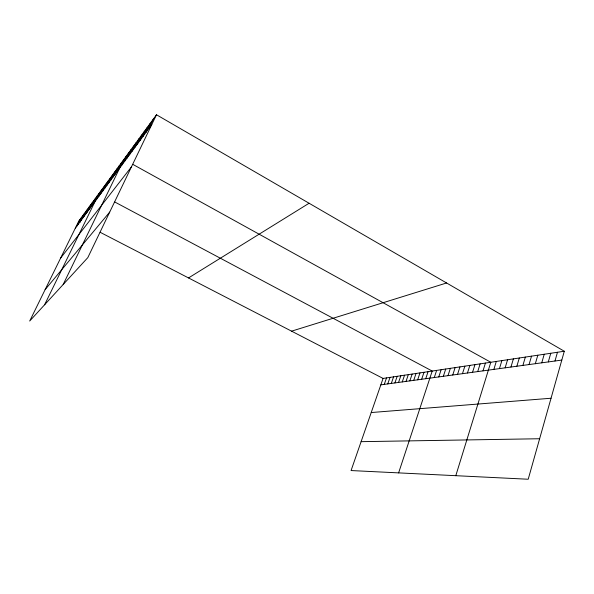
<?xml version="1.0" encoding="UTF-8"?>
<svg xmlns="http://www.w3.org/2000/svg" width="594" height="594" viewBox="0 0 594 594"><rect width="100%" height="100%" fill="white"/><g stroke="black" fill="none" stroke-linecap="round" stroke-linejoin="round"><path stroke-width="0.89" d="M564.3 351.24L528.207 479.239L351.069 470.552L383.071 378.423L564.3 351.24L156.489 114.761L78.735 221.22L29.7 321.027L87.815 257.625L156.489 114.761M554.982 361.011L557.469 352.264M548.299 361.924L550.779 353.267M541.75 362.823L544.23 354.254M535.335 363.699L537.815 355.212M529.054 364.56L531.526 356.155M522.891 365.399L525.356 357.083M516.854 366.231L519.319 357.989M510.937 367.04L513.394 358.88M505.138 367.834L507.58 359.749M499.443 368.614L501.885 360.603M493.859 369.379L496.294 361.442M455.798 475.69L490.807 362.266L132.804 164.36M483.004 370.864L485.424 363.068M477.725 371.592L480.138 363.862M472.542 372.297L474.955 364.642M467.456 372.995L469.861 365.407M462.466 373.678L464.857 366.156M457.558 374.354L459.942 366.892M452.739 375.014L455.115 367.619M448.002 375.66L450.371 368.325M443.354 376.299L445.715 369.03M438.78 376.923L441.134 369.713M434.288 377.539L436.635 370.389M398.619 472.883L432.209 371.05L114.828 202.019M421.666 379.269L423.99 372.282M425.735 378.712L428.066 371.673M417.664 379.818L419.98 372.884M413.721 380.353L416.03 373.478M406.021 381.407L408.316 374.636M409.845 380.888L412.139 374.064M402.257 381.927L404.544 375.2M398.552 382.432L400.831 375.757M391.312 383.427L393.57 376.848M394.906 382.93L397.171 376.306M387.763 383.91L390.02 377.383M384.273 384.385L386.523 377.903M140.043 140.451L144.55 131.103M142.872 136.613L147.423 127.168M145.775 132.685L150.371 123.136M148.745 128.653L153.393 119M124.428 161.613L128.69 152.829M126.886 158.286L131.177 149.413M129.395 154.886L133.732 145.924M131.965 151.403L136.338 142.345M134.593 147.839L139.011 138.692M137.288 144.186L141.751 134.942M108.724 182.9L112.719 174.695M110.826 180.056L114.85 171.77M112.964 177.146L117.033 168.785M115.162 174.176L119.26 165.733M117.404 171.139L121.54 162.615M63.164 284.519L123.871 159.422L125.356 160.246M122.037 164.857L126.255 156.163M93.481 203.556L97.216 195.923M44.595 304.781L98.938 193.555L100.535 194.409M97 198.79L100.794 191.023M98.856 196.28L102.68 188.439M100.75 193.711L104.603 185.803M102.68 191.09L106.571 183.108M104.655 188.417L108.576 180.361M106.668 185.692L110.625 177.561M78.096 224.413L81.556 217.367M79.514 222.483L83.004 215.384M80.962 220.53L84.474 213.372M82.432 218.533L85.967 211.323M83.925 216.506L87.489 209.237M85.447 214.449L89.041 207.12M86.999 212.348L90.615 204.96M88.573 210.209L92.219 202.762M90.177 208.034L93.852 200.52M91.818 205.814L95.523 198.24M76.7 226.299L80.138 219.312M75.327 228.163L151.797 124.517M60.633 258.063L131.437 166.869M45.129 289.627L109.704 212.095M188.528 277.933L309.08 203.245M291.58 331.162L446.591 282.982M380.836 384.86L561.813 360.075M371.22 412.54L551.046 398.24M361.1 441.669L539.627 438.743M78.735 221.22L80.331 222.045M100.119 232.269L383.071 378.423"/></g></svg>
